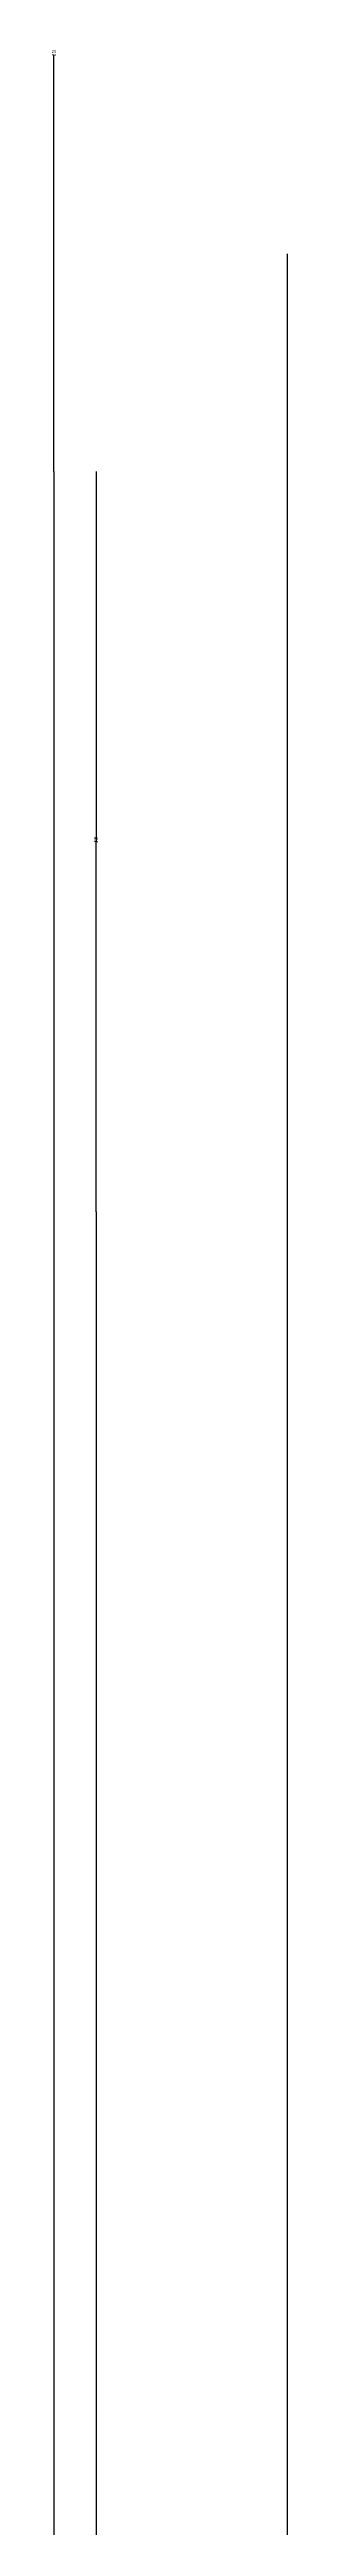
# Model space of a CAD drawing. Header units: metres. Extents: x 0 to 5442, y 0 to 7067.
# Drawn here: x 625 to 709, y 2577 to 3430 of the extents above; entities that cross this region are included whole.
import ezdxf

# ---------------------------------------------------------------- set-up
doc = ezdxf.new("R2010")
doc.units = ezdxf.units.M
doc.layers.add('DIM', color=3, linetype='Continuous')
doc.dimstyles.get("Standard").update_dxf_attribs({"dimtxt": 2.5, "dimasz": 2.5, "dimexe": 1.25, "dimexo": 0.625, "dimtad": 1, "dimcen": 2.5, "dimazin": 3, "dimtfac": 1, "dimtmove": 0, "dimatfit": 3})

# ---------------------------------------------------------------- blocks, each defined once
blk = doc.blocks.new('*D8')
for p, q in [((707.17, 3359.5), (707.17, 2024.37)), ((706.92, 2024.37), (706.67, 2024.37)), ((707.17, 689.24), (707.17, 2024.37)), ((707.17, 2024.37), (707.17, 2024.37)), ((707.42, 2024.37), (707.67, 2024.37))]:
    blk.add_line(p, q)
at = {"layer": 'Defpoints'}
for p in [(707.17, 3359.5), (707.17, 2024.37), (707.17, 689.24)]:
    blk.add_point(p, dxfattribs=at)
at = {"layer": 'DIM', "insert": (707.17, 2025.495), "char_height": 1, "attachment_point": 5}
blk.add_mtext('2690', dxfattribs=at)
blk = doc.blocks.new('*D9')
for p, q in [((626.97, 3284.5), (626.97, 2024.37)), ((626.72, 2024.37), (626.47, 2024.37)), ((626.97, 764.24), (626.97, 2024.37)), ((626.97, 2024.37), (626.97, 2024.37)), ((627.22, 2024.37), (627.47, 2024.37))]:
    blk.add_line(p, q)
at = {"layer": 'Defpoints'}
for p in [(626.97, 3284.5), (626.97, 2024.37), (626.97, 764.24)]:
    blk.add_point(p, dxfattribs=at)
at = {"layer": 'DIM', "insert": (626.97, 2025.495), "char_height": 1, "attachment_point": 5}
blk.add_mtext('2640', dxfattribs=at)
blk = doc.blocks.new('*D13')
for p, q in [((641.47, 3029.5), (641.47, 2024.37)), ((641.22, 2024.37), (640.97, 2024.37)), ((641.47, 1019.24), (641.47, 2024.37)), ((641.47, 2024.37), (641.47, 2024.37)), ((641.72, 2024.37), (641.97, 2024.37))]:
    blk.add_line(p, q)
at = {"layer": 'Defpoints'}
for p in [(641.47, 3029.5), (641.47, 2024.37), (641.47, 1019.24)]:
    blk.add_point(p, dxfattribs=at)
at = {"layer": 'DIM', "insert": (641.47, 2025.495), "char_height": 1, "attachment_point": 5}
blk.add_mtext('2470', dxfattribs=at)
blk = doc.blocks.new('*D14')
for p, q in [((626.72, 3428.05), (626.47, 3428.05)), ((626.97, 3284.5), (626.97, 3428.05)), ((626.97, 3359.5), (626.97, 3428.05)), ((626.97, 3428.05), (626.97, 3428.05)), ((627.22, 3428.05), (627.47, 3428.05))]:
    blk.add_line(p, q)
at = {"layer": 'Defpoints'}
for p in [(626.97, 3428.05), (626.97, 3359.5), (626.97, 3284.5)]:
    blk.add_point(p, dxfattribs=at)
at = {"layer": 'DIM', "insert": (626.97, 3429.175), "char_height": 1, "attachment_point": 5}
blk.add_mtext('25', dxfattribs=at)
blk = doc.blocks.new('*D15')
for p, q in [((641.47, 3284.5), (641.47, 3157)), ((641.22, 3157), (640.97, 3157)), ((641.47, 3029.5), (641.47, 3157)), ((641.47, 3157), (641.47, 3157)), ((641.72, 3157), (641.97, 3157))]:
    blk.add_line(p, q)
at = {"layer": 'Defpoints'}
for p in [(641.47, 3284.5), (641.47, 3157), (641.47, 3029.5)]:
    blk.add_point(p, dxfattribs=at)
at = {"layer": 'DIM', "insert": (641.47, 3158.125), "char_height": 1, "attachment_point": 5}
blk.add_mtext('85', dxfattribs=at)

msp = doc.modelspace()

# ---------------------------------------------------------------- dimensions: what is measured, and where the dimension line sits
at = {"layer": 'DIM'}
for base, p1, p2, text, picture, middle in [((626.97, 3428.05), (626.97, 3284.5), (626.97, 3359.5), '25', '*D14', (626.97, 3429.175)), ((707.17, 2024.37), (707.17, 689.24), (707.17, 3359.5), '2690', '*D8', (707.17, 2025.495)), ((626.97, 2024.37), (626.97, 764.24), (626.97, 3284.5), '2640', '*D9', (626.97, 2025.495)), ((641.47, 3157), (641.47, 3284.5), (641.47, 3029.5), '85', '*D15', (641.47, 3158.125)), ((641.47, 2024.37), (641.47, 1019.24), (641.47, 3029.5), '2470', '*D13', (641.47, 2025.495))]:
    dim = msp.add_linear_dim(base=base, p1=p1, p2=p2, text=text, dimstyle='Standard', dxfattribs=at)
    dim.commit()
    dim.dimension.update_dxf_attribs({"geometry": picture, "text_midpoint": middle})

doc.saveas('drawing.dxf')
